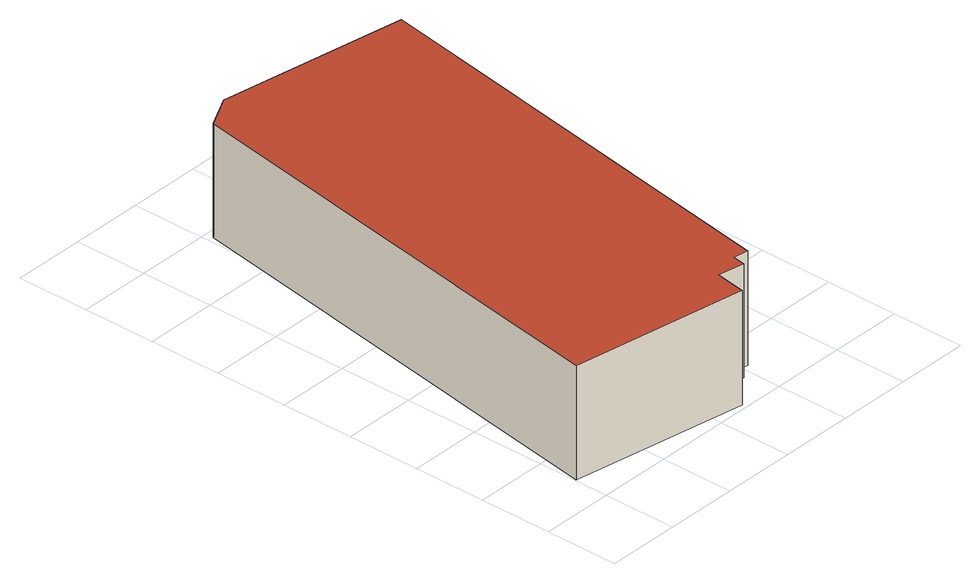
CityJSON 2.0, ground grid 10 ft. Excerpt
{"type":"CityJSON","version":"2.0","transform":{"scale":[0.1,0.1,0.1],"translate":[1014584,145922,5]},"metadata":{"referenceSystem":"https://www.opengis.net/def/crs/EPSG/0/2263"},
"CityObjects":{
"building1":{"type":"Building","attributes":{"name":"Bldg_1210007567","BIN":"4464435"},"geometry":[{"type":"MultiSurface","lod":"2","boundaries":[[[0,1,2,3,4,5,6,7,8]],[[9,10,11,12,13,14,15,16,17]],[[0,8,17,16]],[[1,0,16,15]],[[2,1,15,14]],[[3,2,14,13]],[[4,3,13,12]],[[5,4,12,11]],[[6,5,11,10]],[[7,6,10,9]],[[8,7,9,17]]],"semantics":{"surfaces":[{"type":"RoofSurface","BIN":"4464435"},{"type":"GroundSurface"},{"type":"WallSurface"}],"values":[0,1,2,2,2,2,2,2,2,2,2]}}]}
},
"vertices":[
[153,712,158],[109,689,158],[2,47,158],[244,7,158],[251,48,158],[287,42,158],[290,59,158],[310,56,158],[412,669,158],[310,56,2],[290,59,2],[287,42,2],[251,48,2],[244,7,2],[2,47,2],[109,689,2],[153,712,2],[412,669,2]
]}
